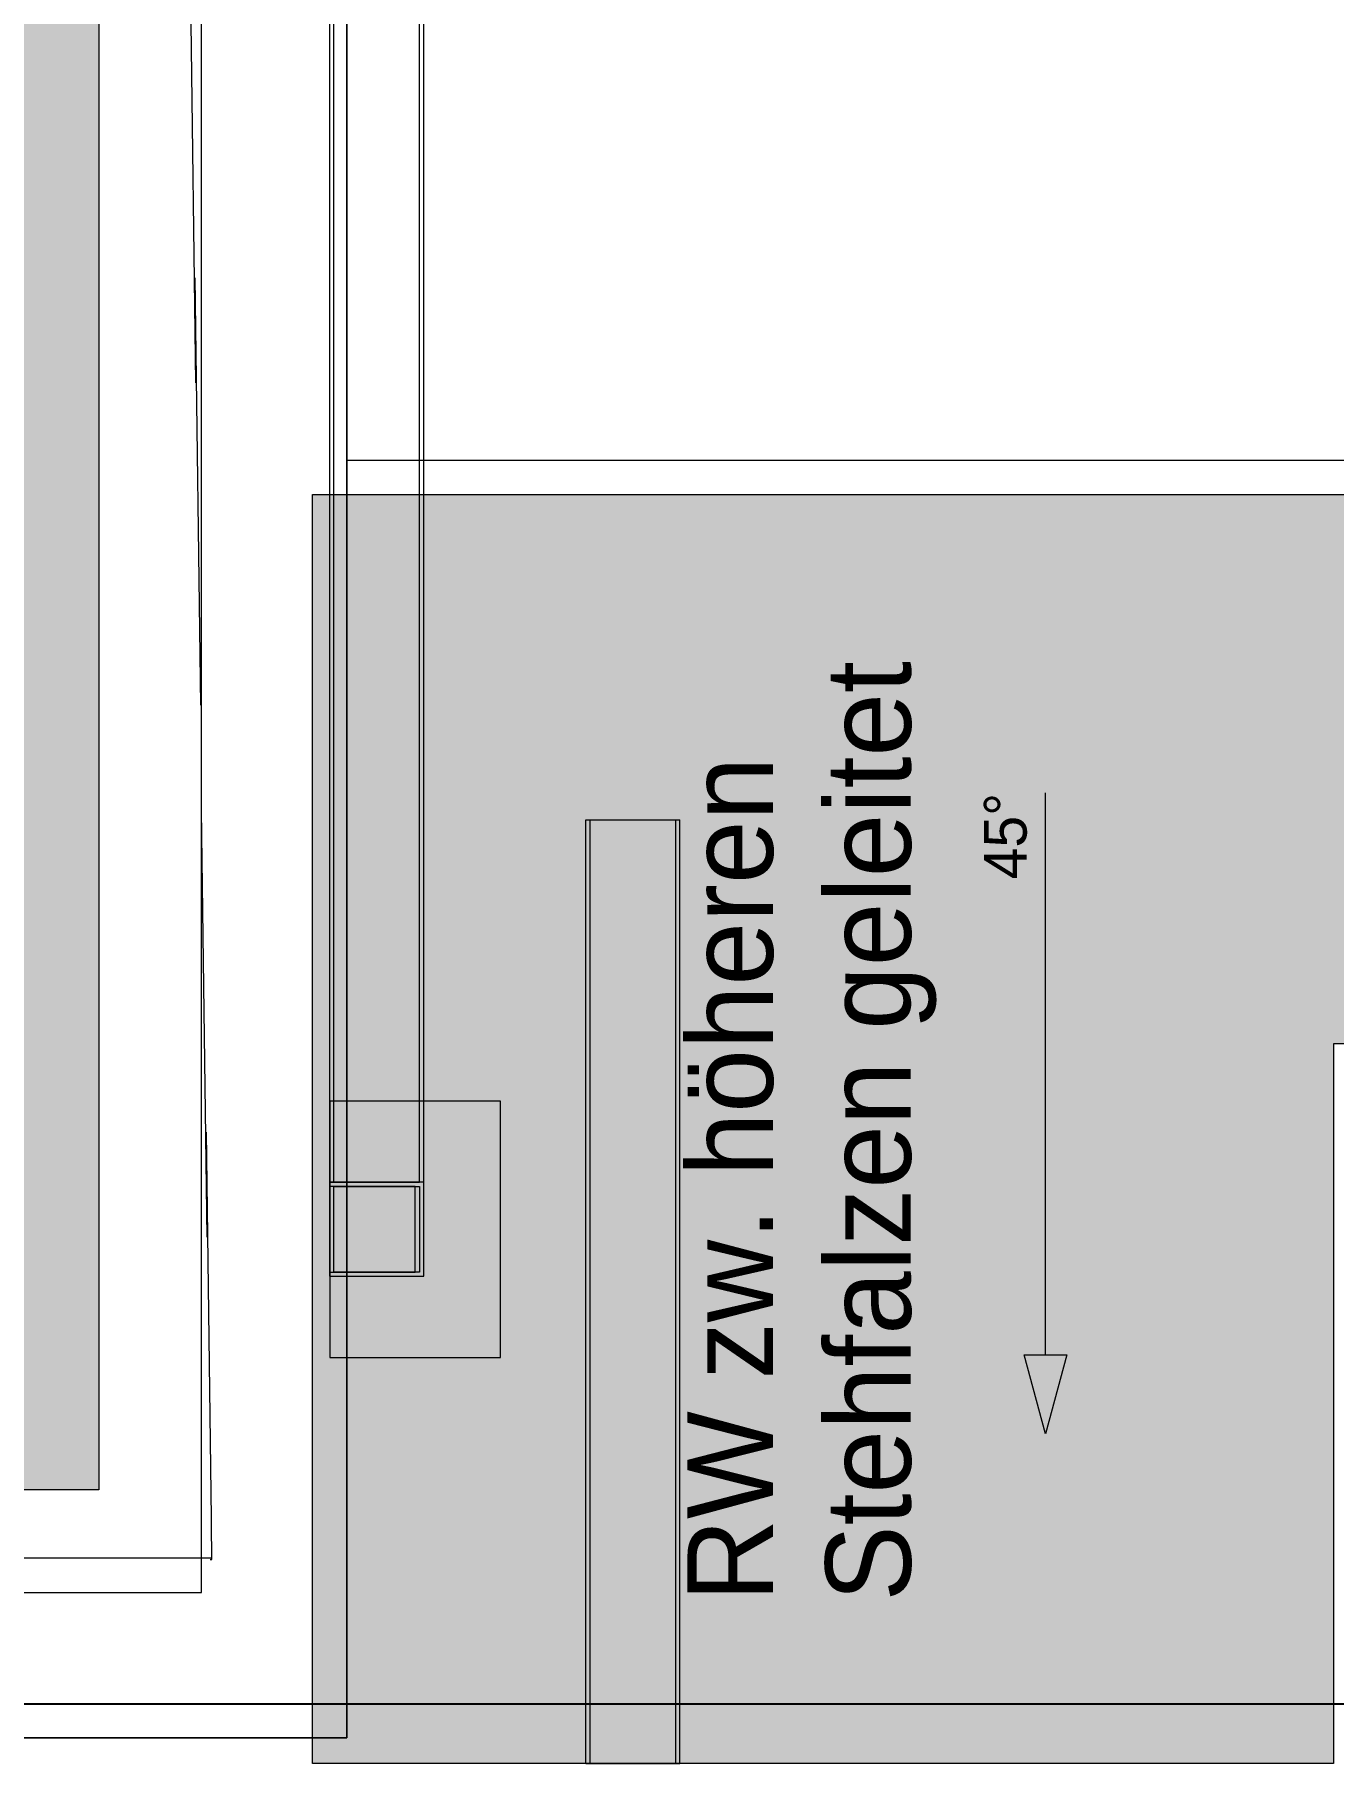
# Model space of a CAD drawing. Header units: metres. Extents: x -3 to 171, y -23 to 41.
# Drawn here: x 12.225 to 13.745, y -15.07 to -13.047 of the extents above; entities that cross this region are included whole.
import ezdxf

# ---------------------------------------------------------------- set-up
doc = ezdxf.new("R2010")
doc.units = ezdxf.units.M
doc.header["$MEASUREMENT"] = 0
for name, pattern in [('Achse', [0.004, 0.002, -0.001, 0, -0.001]), ('Baufluchtlinie', [0.013, 0.008, -0.005]), ('Untersicht', [0.001, 0.0005, -0.0005]), ('Wipeout_Contour', [1, 0, -1])]:
    doc.linetypes.add(name, pattern=pattern)
for name, color, linetype in [('6._Dach PP STG1_1_000 Achsraster', 7, 'Continuous'), ('6._Dach PP STG1_1_140 Brüstung', 7, 'Continuous'), ('6._Dach PP STG1_1_210 Decke', 7, 'Continuous'), ('6._Dach PP STG1_1_220 Bodenaufbau - Außen_ Gefälle', 7, 'Continuous'), ('6._Dach PP STG1_1_221 Bodenaufbau - Abdichtung', 7, 'Continuous'), ('6._Dach PP STG1_1_330 Dachaufbau', 7, 'Continuous'), ('6._Dach PP STG1_1_611 Entwässerung', 7, 'Continuous'), ('6._Dach PP STG1_1_955 Polierplan Beschriftung', 7, 'Continuous'), ('6._Dach PP STG1_1_Neubau_840 Baulinien', 7, 'Continuous')]:
    doc.layers.add(name, color=color, linetype=linetype)
doc.styles.add('ERSTELLTER_STIL_2', font='')
doc.styles.get('ERSTELLTER_STIL_2').set_extended_font_data('Eurostile')

msp = doc.modelspace()

# ---------------------------------------------------------------- hatches: boundary and pattern name
at = {"layer": '6._Dach PP STG1_1_220 Bodenaufbau - Außen_ Gefälle', "linetype": 'Continuous', "lineweight": 0, "true_color": 0x323232}
h = msp.add_hatch(color=250, dxfattribs=at)
h.paths.add_polyline_path([(6.565, -4.5433), (0.1867, -4.5433), (0.2083, -10.4546), (6.43, -10.4546), (6.43, -14.87), (12.38, -14.87), (12.38, -10.4546), (18.8202, -10.4546), (18.8399, -4.5433), (12.4199, -4.5433), (12.415, -1.67), (6.565, -1.67)])
h.paths.add_polyline_path([(6.495, -7.395), (8.015, -7.395), (8.015, -7.605), (8.745, -7.605), (8.745, -6.215), (7.975, -6.215), (7.975, -5.885), (8.745, -5.885), (8.745, -3.865), (11.105, -3.865), (11.105, -6.245), (11.105, -7.605), (11.5565, -7.605), (11.5565, -8.955), (6.495, -8.955)], flags=0)

# ---------------------------------------------------------------- linework, layer by layer
at = {"layer": '6._Dach PP STG1_1_210 Decke', "color": 7, "linetype": 'Continuous', "lineweight": 13, "ltscale": 1000, "true_color": 0xf4f4f4, "flags": 128}
msp.add_lwpolyline([(6.525, -4.5), (0.1465, -4.5), (0.1685, -10.5128), (6.39, -10.5128), (6.39, -14.87), (12.42, -14.87), (12.42, -10.4946), (18.82, -10.4946), (18.84, -4.5), (12.455, -4.5), (12.455, -1.6283), (6.525, -1.6283)], close=True, dxfattribs=at)
at = {"layer": '6._Dach PP STG1_1_220 Bodenaufbau - Außen_ Gefälle', "color": 7, "linetype": 'Continuous', "lineweight": 13, "ltscale": 1000, "flags": 128}
for points in [[(6.565, -4.5433), (0.1867, -4.5433), (0.2083, -10.4546), (6.43, -10.4546), (6.43, -14.87), (12.38, -14.87), (12.38, -10.4546), (18.8202, -10.4546), (18.8399, -4.5433), (12.4199, -4.5433), (12.415, -1.67), (6.565, -1.67)], [(12.55, -13.545), (18.6299, -13.545), (18.6378, -11.155), (12.55, -11.155)]]:
    msp.add_lwpolyline(points, close=True, dxfattribs=at)
at = {"layer": '6._Dach PP STG1_1_330 Dachaufbau', "color": 7, "linetype": 'Continuous', "lineweight": 18, "ltscale": 1000, "flags": 128}
for points in [[(13.745, -14.228), (13.745, -15.07)], [(15.495, -14.228), (13.745, -14.228)], [(13.745, -15.07), (12.55, -15.07)]]:
    msp.add_lwpolyline(points, dxfattribs=at)
at = {"layer": '6._Dach PP STG1_1_611 Entwässerung', "color": 250, "linetype": 'Continuous', "lineweight": 13, "ltscale": 1000, "true_color": 0x3f3f3f}
msp.add_line((13.4079, -14.5919), (13.4079, -13.9344), dxfattribs=at)
at = {"layer": '6._Dach PP STG1_1_611 Entwässerung', "color": 14, "linetype": 'Achse', "lineweight": 13, "ltscale": 1000, "true_color": 0xa80000}
msp.add_line((12.87, -15.07), (12.87, -13.9658), dxfattribs=at)
at = {"layer": '6._Dach PP STG1_1_611 Entwässerung', "color": 171, "linetype": 'Continuous', "lineweight": 13, "ltscale": 1000, "true_color": 0x6c6cff, "flags": 128}
for points in [[(12.675, -14.39), (12.675, -11.1459)], [(12.68, -14.39), (12.68, -11.1459)], [(12.87, -15.07), (12.87, -13.9658)], [(12.87, -13.9658), (12.875, -13.9658)], [(12.875, -13.9658), (12.975, -13.9658)], [(12.875, -15.07), (12.875, -13.9658)], [(12.975, -13.9658), (12.98, -13.9658)], [(12.975, -15.07), (12.975, -13.9658)], [(12.98, -15.07), (12.98, -13.9658)], [(12.68, -14.39), (12.675, -14.39)], [(12.675, -14.395), (12.675, -14.495)], [(12.87, -15.07), (12.875, -15.07)], [(12.875, -15.07), (12.975, -15.07)], [(12.975, -15.07), (12.98, -15.07)]]:
    msp.add_lwpolyline(points, dxfattribs=at)
at = {"layer": '6._Dach PP STG1_1_611 Entwässerung', "color": 250, "linetype": 'Continuous', "lineweight": 13, "ltscale": 1000, "true_color": 0x3f3f3f, "flags": 128}
msp.add_lwpolyline([(13.4329, -14.5919), (13.4079, -14.6844), (13.3829, -14.5919)], close=True, dxfattribs=at)

# ---------------------------------------------------------------- texts
at = {"layer": '6._Dach PP STG1_1_611 Entwässerung', "color": 250, "linetype": 'Continuous', "lineweight": 13, "true_color": 0x3f3f3f, "insert": (13.3866, -13.9344), "char_height": 0.05, "attachment_point": 9, "rotation": 90, "style": 'ERSTELLTER_STIL_2'}
msp.add_mtext('\\A1;{\\pqr;\\fEurostile|b0|i0|c0|p0;\\W1.000000;45°}', dxfattribs=at)
at = {"layer": '6._Dach PP STG1_1_955 Polierplan Beschriftung', "color": 7, "linetype": 'Continuous', "lineweight": 13, "insert": (12.9888, -14.8806), "char_height": 0.1, "width": 1.181343, "attachment_point": 1, "rotation": 90, "line_spacing_factor": 0.968614, "style": 'ERSTELLTER_STIL_2'}
msp.add_mtext('\\A1;{\\pql;\\fEurostile|b0|i0|c0|p0;\\W1.000000;RW zw. höheren Stehfalzen geleitet}', dxfattribs=at)

# ---------------------------------------------------------------- next in the draw order: wipeouts: each hides what was drawn before it
at = {"color": 254, "linetype": 'Wipeout_Contour', "lineweight": 0, "ltscale": 57.541261}
msp.add_wipeout([(12.2999, -14.7499), (12.5899, -15.0399), (12.5899, -14.7499)], dxfattribs=at).dxf.layer = '6._Dach PP STG1_1_140 Brüstung'

# ---------------------------------------------------------------- next in the draw order: wipeouts: each hides what was drawn before it
at = {"color": 254, "linetype": 'Wipeout_Contour', "lineweight": 0, "ltscale": 71.325726}
msp.add_wipeout([(12.2999, -14.7499), (6.5101, -14.7499), (6.5101, -15.0399), (12.2999, -15.0399)], dxfattribs=at).dxf.layer = '6._Dach PP STG1_1_140 Brüstung'

# ---------------------------------------------------------------- next in the draw order: wipeouts: each hides what was drawn before it
at = {"color": 254, "linetype": 'Wipeout_Contour', "lineweight": 0, "ltscale": 58.986054}
msp.add_wipeout([(12.2999, -15.0399), (12.5899, -15.0399), (12.2999, -14.7499)], dxfattribs=at).dxf.layer = '6._Dach PP STG1_1_140 Brüstung'

# ---------------------------------------------------------------- next in the draw order: linework, layer by layer
at = {"layer": '6._Dach PP STG1_1_140 Brüstung', "color": 7, "linetype": 'Continuous', "lineweight": 18, "ltscale": 1000, "flags": 128}
msp.add_lwpolyline([(12.2999, -14.7499), (6.5101, -14.7499)], dxfattribs=at)
at = {"layer": '6._Dach PP STG1_1_221 Bodenaufbau - Abdichtung', "color": 171, "linetype": 'Untersicht', "lineweight": 13, "ltscale": 1000, "true_color": 0x6c6cff, "flags": 128}
for points in [[(12.4312, -14.83), (6.43, -14.83)], [(6.43, -14.8314), (12.4322, -14.8314)], [(12.4322, -14.8314), (12.4312, -14.83)]]:
    msp.add_lwpolyline(points, dxfattribs=at)

# ---------------------------------------------------------------- next in the draw order: wipeouts: each hides what was drawn before it
at = {"color": 254, "linetype": 'Wipeout_Contour', "lineweight": 0, "ltscale": 55.033077}
msp.add_wipeout([(12.5899, -15.0399), (6.2201, -15.0399), (12.5899, -15.0401)], dxfattribs=at).dxf.layer = '6._Dach PP STG1_1_140 Brüstung'

# ---------------------------------------------------------------- next in the draw order: linework, layer by layer
at = {"layer": '6._Dach PP STG1_1_140 Brüstung', "color": 7, "linetype": 'Continuous', "lineweight": 18, "ltscale": 1000}
msp.add_line((12.5899, -15.0399), (6.2201, -15.0399), dxfattribs=at)
at = {"layer": '6._Dach PP STG1_1_140 Brüstung', "color": 7, "linetype": 'Continuous', "lineweight": 18, "ltscale": 1000, "flags": 128}
msp.add_lwpolyline([(6.2201, -15.0401), (12.5901, -15.0401)], dxfattribs=at)

# ---------------------------------------------------------------- next in the draw order: wipeouts: each hides what was drawn before it
at = {"color": 254, "linetype": 'Wipeout_Contour', "lineweight": 0, "ltscale": 71.463987}
msp.add_wipeout([(12.2999, -10.6145), (12.2999, -14.7499), (12.5899, -14.7499), (12.5899, -10.6145)], dxfattribs=at).dxf.layer = '6._Dach PP STG1_1_140 Brüstung'

# ---------------------------------------------------------------- next in the draw order: linework, layer by layer
at = {"layer": '6._Dach PP STG1_1_140 Brüstung', "color": 7, "linetype": 'Continuous', "lineweight": 18, "ltscale": 1000, "flags": 128}
msp.add_lwpolyline([(12.2999, -10.3745), (12.2999, -14.7499)], dxfattribs=at)
at = {"layer": '6._Dach PP STG1_1_221 Bodenaufbau - Abdichtung', "color": 171, "linetype": 'Untersicht', "lineweight": 13, "ltscale": 1000, "true_color": 0x6c6cff, "flags": 128}
for points in [[(12.38, -10.9546), (12.4312, -14.83)], [(12.4322, -14.8314), (12.381, -10.9536)]]:
    msp.add_lwpolyline(points, dxfattribs=at)
at = {"layer": '6._Dach PP STG1_1_330 Dachaufbau', "color": 7, "linetype": 'Continuous', "lineweight": 18, "ltscale": 1000, "flags": 128}
msp.add_lwpolyline([(12.55, -15.07), (12.55, -13.585)], dxfattribs=at)
at = {"layer": '6._Dach PP STG1_1_611 Entwässerung', "color": 14, "linetype": 'Achse', "lineweight": 13, "ltscale": 1000, "true_color": 0xa80000}
msp.add_line((12.57, -14.5), (12.57, -11.1071), dxfattribs=at)
at = {"layer": '6._Dach PP STG1_1_611 Entwässerung', "color": 171, "linetype": 'Continuous', "lineweight": 13, "ltscale": 1000, "true_color": 0x6c6cff, "flags": 128}
for points in [[(12.57, -14.39), (12.57, -11.1459)], [(12.575, -14.39), (12.575, -11.1459)], [(12.57, -14.39), (12.575, -14.39)], [(12.575, -14.495), (12.575, -14.395)]]:
    msp.add_lwpolyline(points, dxfattribs=at)

# ---------------------------------------------------------------- next in the draw order: wipeouts: each hides what was drawn before it
at = {"color": 254, "linetype": 'Wipeout_Contour', "lineweight": 0, "ltscale": 52.624343}
msp.add_wipeout([(12.5899, -10.6147), (12.5899, -15.0399), (12.5901, -10.6147)], dxfattribs=at).dxf.layer = '6._Dach PP STG1_1_140 Brüstung'

# ---------------------------------------------------------------- next in the draw order: hatches: boundary and pattern name
at = {"layer": '6._Dach PP STG1_1_330 Dachaufbau', "linetype": 'Continuous', "lineweight": 0, "true_color": 0x000000}
msp.add_hatch(color=18, dxfattribs=at).paths.add_polyline_path([(18.95, -10.4946), (18.5078, -10.4946), (18.5078, -11.155), (18.4999, -11.155), (18.4999, -13.585), (12.55, -13.585), (12.55, -15.07), (13.745, -15.07), (13.745, -14.228), (15.495, -14.228), (15.495, -15.07), (16.21, -15.07), (16.21, -14.228), (17.96, -14.228), (17.96, -15.07), (18.9348, -15.07)])

# ---------------------------------------------------------------- next in the draw order: linework, layer by layer
at = {"layer": '6._Dach PP STG1_1_000 Achsraster', "color": 5, "linetype": 'Achse', "lineweight": 0, "ltscale": 1000}
msp.add_line((-1.5, -15), (21, -15), dxfattribs=at)
at = {"layer": '6._Dach PP STG1_1_140 Brüstung', "color": 7, "linetype": 'Continuous', "lineweight": 18, "ltscale": 1000}
msp.add_line((12.5899, -10.6147), (12.5899, -15.0399), dxfattribs=at)
at = {"layer": '6._Dach PP STG1_1_140 Brüstung', "color": 7, "linetype": 'Continuous', "lineweight": 18, "ltscale": 1000, "flags": 128}
msp.add_lwpolyline([(12.5901, -15.0399), (12.5901, -10.6147)], dxfattribs=at)
at = {"layer": '6._Dach PP STG1_1_330 Dachaufbau', "color": 7, "linetype": 'Continuous', "lineweight": 18, "ltscale": 1000, "flags": 128}
msp.add_lwpolyline([(12.55, -13.585), (18.4999, -13.585)], dxfattribs=at)
at = {"layer": '6._Dach PP STG1_1_611 Entwässerung', "color": 5, "linetype": 'Continuous', "lineweight": 13, "ltscale": 1000, "flags": 128}
msp.add_lwpolyline([(1.085, -10.5), (6.39, -10.5), (6.39, -14.87), (12.42, -14.87), (12.42, -10.5), (18.82, -10.5), (18.84, -4.5), (12.525, -4.5), (12.525, -1.7177), (6.455, -1.7177), (6.455, -4.5), (1.085, -4.5)], close=True, dxfattribs=at)
at = {"layer": '6._Dach PP STG1_1_611 Entwässerung', "color": 7, "linetype": 'Continuous', "lineweight": 13, "ltscale": 1000, "flags": 128}
for points in [[(12.77, -14.595), (12.77, -14.295), (12.57, -14.295), (12.57, -14.595)], [(12.57, -14.495), (12.67, -14.495), (12.67, -14.395), (12.57, -14.395)]]:
    msp.add_lwpolyline(points, close=True, dxfattribs=at)
at = {"layer": '6._Dach PP STG1_1_611 Entwässerung', "color": 7, "linetype": 'Continuous', "lineweight": 18, "ltscale": 1000, "flags": 128}
for points in [[(12.57, -14.5), (12.68, -14.5), (12.68, -14.39), (12.57, -14.39)], [(12.575, -14.395), (12.675, -14.395), (12.675, -14.495), (12.575, -14.495)]]:
    msp.add_lwpolyline(points, close=True, dxfattribs=at)
at = {"layer": '6._Dach PP STG1_1_611 Entwässerung', "color": 171, "linetype": 'Continuous', "lineweight": 13, "ltscale": 1000, "true_color": 0x6c6cff, "flags": 128}
for points in [[(12.575, -14.39), (12.675, -14.39)], [(12.575, -14.395), (12.675, -14.395)], [(12.675, -14.495), (12.575, -14.495)]]:
    msp.add_lwpolyline(points, dxfattribs=at)
at = {"layer": '6._Dach PP STG1_1_Neubau_840 Baulinien', "color": 1, "linetype": 'Baufluchtlinie', "lineweight": 25, "ltscale": 1000, "true_color": 0xfb0106, "flags": 128}
msp.add_lwpolyline([(-3.0225, -14.9829), (0, -15), (18.9876, -15.0005), (22.9775, -15.0038)], dxfattribs=at)

doc.saveas('drawing.dxf')
